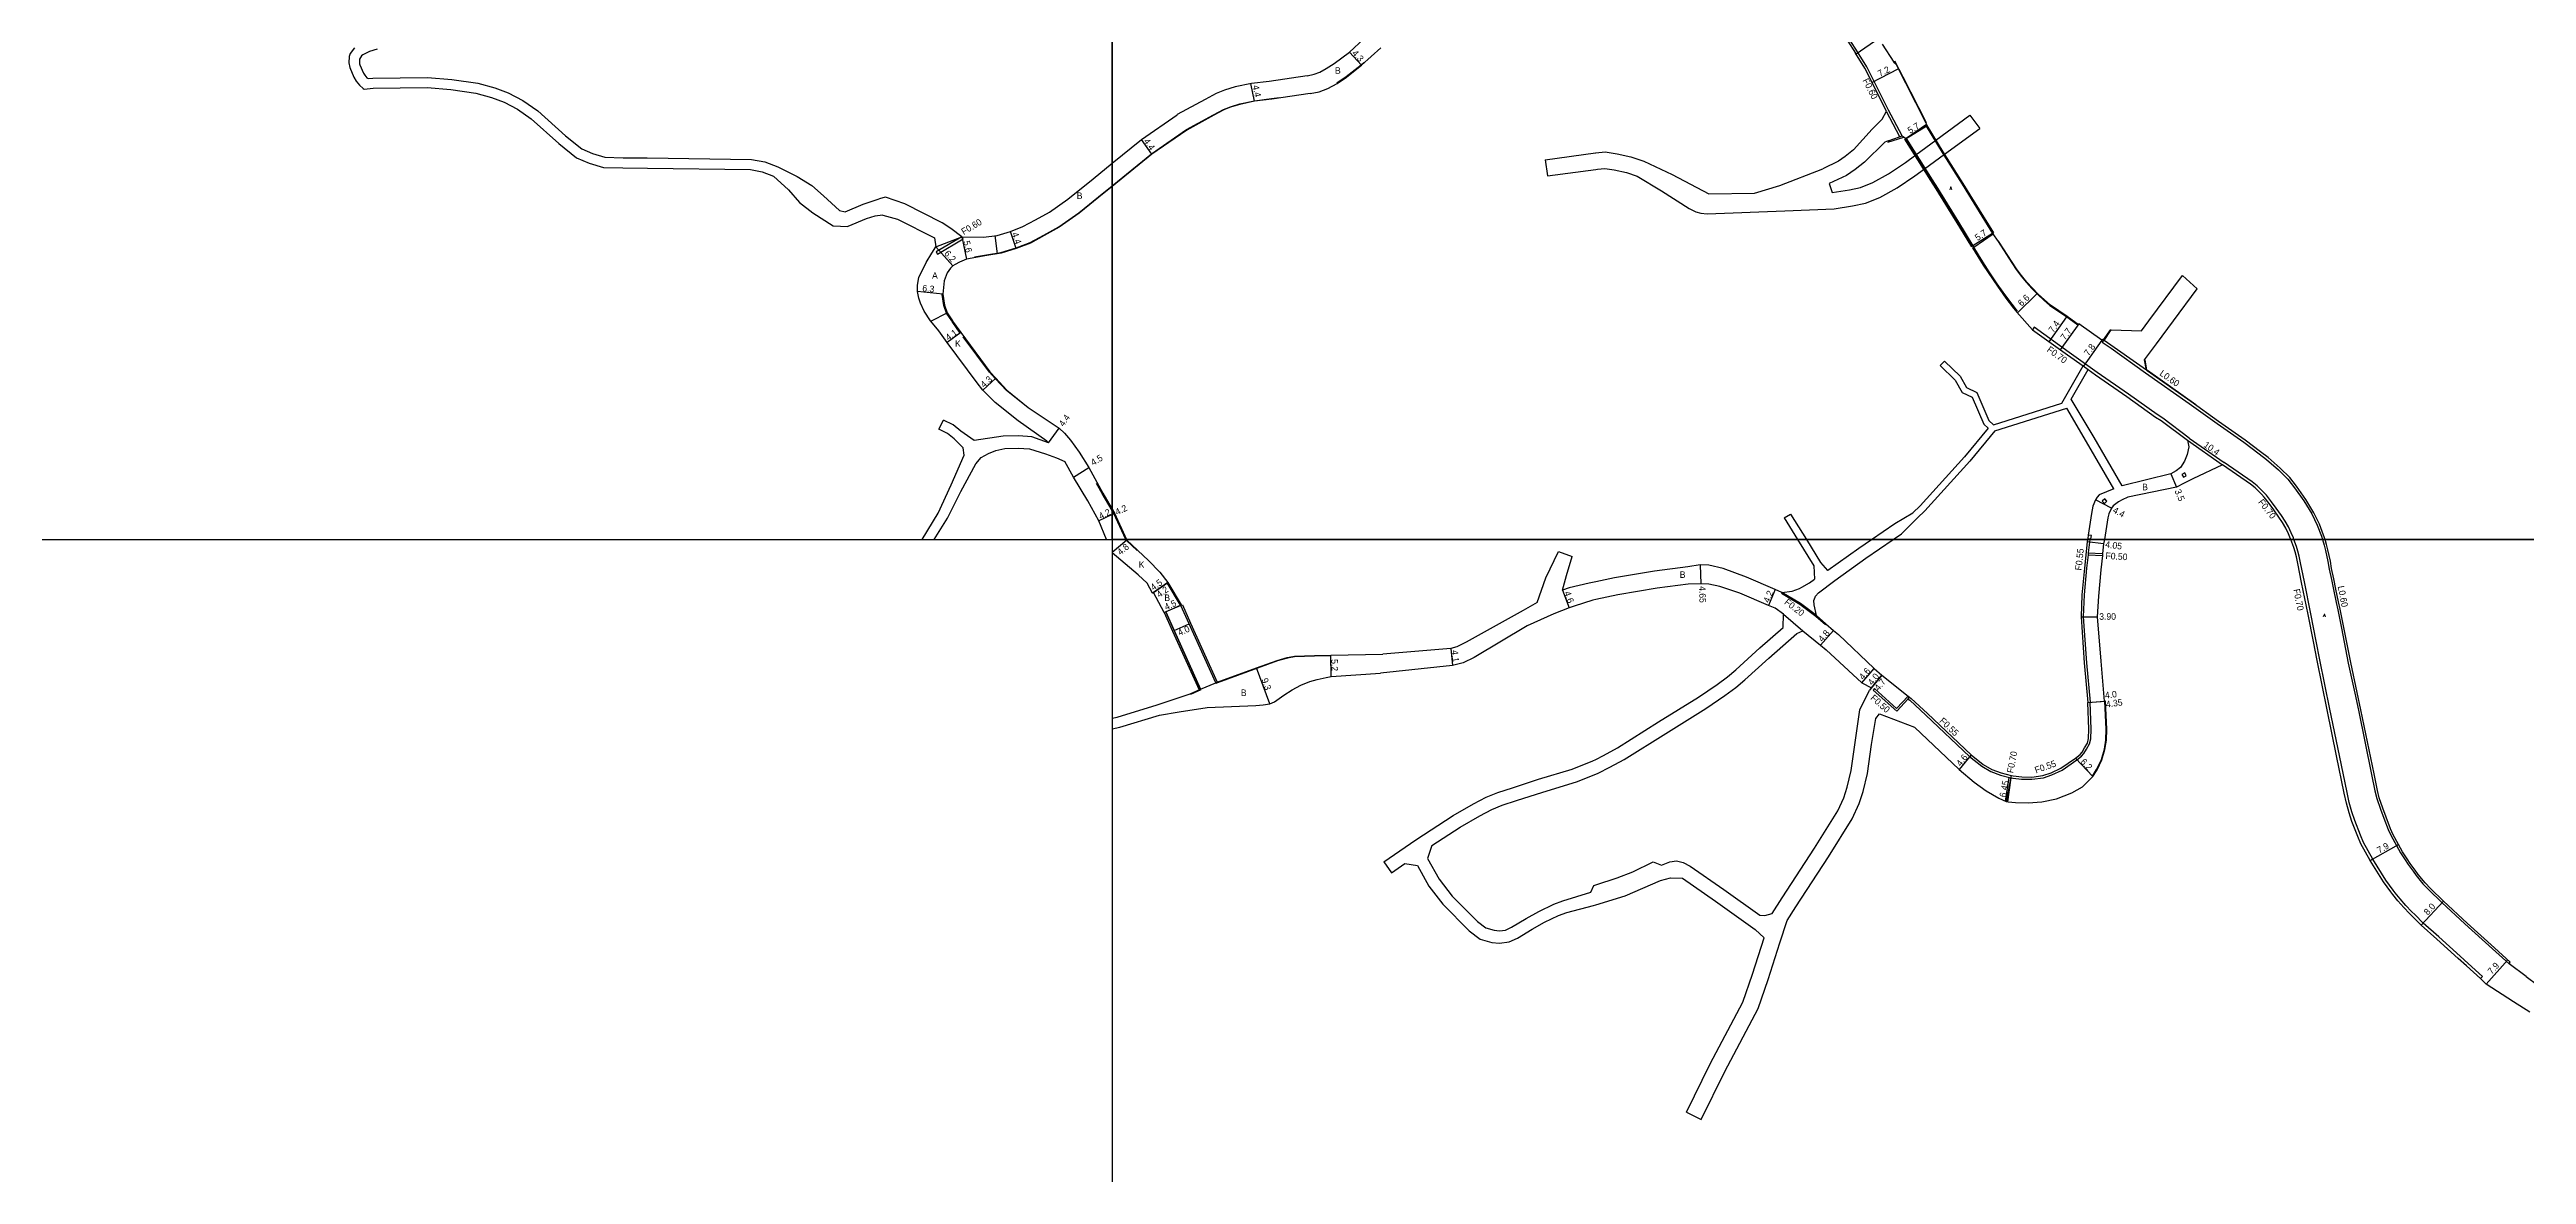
# Model space of a CAD drawing. Header units: metres. Extents: x -16000 to -12000, y -87000 to -84000.
# Drawn here: x -14659 to -14056, y -85355 to -85081 of the extents above; entities that cross this region are included whole.
import ezdxf

# ---------------------------------------------------------------- set-up
doc = ezdxf.new("R2010")
doc.units = ezdxf.units.M
doc.header["$LTSCALE"] = 2.5
for name, color, linetype in [('側溝・桝', 7, 'Continuous'), ('図郭', 7, 'Continuous'), ('幅員', 7, 'Continuous'), ('歩道・分離帯・安全施設', 7, 'Continuous'), ('舗装', 7, 'Continuous'), ('道路', 7, 'Continuous')]:
    doc.layers.add(name, color=color, linetype=linetype)
doc.styles.get("Standard").update_dxf_attribs({"font": ''})
doc.styles.add('YOKO_DECO', font='txt.shx', dxfattribs={"bigfont": 'extfont.shx'})
doc.styles.get('Standard').set_extended_font_data('@MS PGothic')

msp = doc.modelspace()

# ---------------------------------------------------------------- linework, layer by layer
at = {"layer": '側溝・桝'}
for points in [[(-14218.44, -85081.17), (-14220.33, -85078.25)], [(-14210.9, -85095.44), (-14216.19, -85084.86), (-14218.44, -85081.17)], [(-14208.2, -85101.92), (-14211.43, -85095.71)], [(-14207.63, -85101.68), (-14210.9, -85095.44)], [(-14137.72, -85175.3), (-14144.14, -85170.49), (-14145.49, -85169.59), (-14152.49, -85164.64), (-14160.12, -85159.31), (-14166.89, -85154.47), (-14175.46, -85148.32), (-14175.87, -85148.9)], [(-14158.57, -85151.48), (-14158.87, -85151.95), (-14156.73, -85153.4), (-14148.31, -85159.39), (-14137.67, -85166.91), (-14130.9, -85171.76), (-14124.4, -85176.3), (-14120.69, -85179.11), (-14118.85, -85180.5), (-14115.93, -85183.07), (-14113.67, -85185.33), (-14112.02, -85187.4), (-14109.77, -85190.63), (-14107.85, -85193.77), (-14106.53, -85196.51), (-14105.51, -85199.16), (-14105.25, -85200)], [(-14148.1, -85158.79), (-14158.44, -85151.57)], [(-14163.55, -85157.73), (-14162.32, -85158.61)], [(-14138.07, -85175.79), (-14129.58, -85181.79)], [(-14137.72, -85175.3), (-14129.18, -85181.22)], [(-14112.18, -85200), (-14112.33, -85199.57), (-14112.84, -85198.36), (-14113.53, -85196.93), (-14114.36, -85195.51), (-14115.24, -85194.18), (-14116.48, -85192.41), (-14117.65, -85190.8), (-14118.9, -85189.24), (-14119.56, -85188.51), (-14120.76, -85187.31), (-14121.17, -85186.93), (-14122.35, -85185.95), (-14129.18, -85181.22)], [(-14161.9, -85200), (-14162, -85200.64), (-14162.27, -85203.22), (-14162.33, -85203.71), (-14162.68, -85207.02), (-14163.3, -85213.49), (-14163.48, -85218.86), (-14162.71, -85230.03), (-14161.85, -85239.62)], [(-14162.27, -85203.22), (-14158.78, -85203.44)], [(-14161.87, -85199.81), (-14161.9, -85200)], [(-14093, -85277.89), (-14095.24, -85273.86), (-14095.95, -85272.08), (-14097.38, -85268.45), (-14098.08, -85266.36), (-14098.74, -85264.11), (-14099.25, -85261.66), (-14101.1, -85252.6), (-14103.41, -85241.37), (-14105.84, -85229.35), (-14106.74, -85224.77), (-14108.06, -85218.12), (-14109.62, -85210.36), (-14110.55, -85205.7), (-14110.91, -85204.08), (-14111.22, -85202.86), (-14111.57, -85201.71), (-14112.18, -85200)], [(-14105.25, -85200), (-14104.82, -85201.38), (-14104.48, -85202.69), (-14103.91, -85205.4), (-14103.61, -85207.2), (-14103.07, -85209.73), (-14102.57, -85212.22), (-14101.94, -85215.32), (-14101.53, -85217.11), (-14100.62, -85221.6), (-14098.95, -85230.12), (-14097.36, -85237.42), (-14096.47, -85241.62), (-14093.27, -85257.23), (-14092.46, -85261.27), (-14092.02, -85263.09), (-14091.12, -85265.69), (-14090.26, -85267.89), (-14089.2, -85270.7), (-14088.48, -85272.2), (-14087.22, -85274.59), (-14086.22, -85276.36), (-14085.11, -85278.02), (-14084.34, -85279.19), (-14083.16, -85280.81), (-14082.43, -85281.84), (-14080.76, -85283.88), (-14079.45, -85285.28), (-14076.14, -85288.47), (-14070.53, -85293.67), (-14063.82, -85299.75), (-14059.8, -85303.35)], [(-14162.33, -85203.71), (-14158.83, -85203.93)], [(-14228.49, -85218.55), (-14232.37, -85215.58), (-14236.87, -85212.89), (-14236.98, -85213.06), (-14232.48, -85215.74), (-14228.61, -85218.7)], [(-14228.61, -85218.7), (-14226.3, -85220.7)], [(-14226.3, -85220.7), (-14226.17, -85220.55)], [(-14206.17, -85238.14), (-14208.96, -85241.15), (-14214.34, -85236.35), (-14214.67, -85236.72), (-14208.93, -85241.85), (-14206.15, -85238.86), (-14205.77, -85238.45)], [(-14206.15, -85238.86), (-14206.12, -85238.88), (-14205.73, -85239.19), (-14201.8, -85242.8), (-14191.17, -85252.86), (-14188.22, -85255.25), (-14185.97, -85256.57), (-14183.65, -85257.42), (-14181.13, -85258.07), (-14180.64, -85258.13), (-14180.6, -85258.14), (-14178.52, -85258.4), (-14176.02, -85258.44), (-14173.19, -85258.06), (-14171.14, -85257.33), (-14168.66, -85256.19), (-14165.06, -85253.7), (-14163.9, -85252.76), (-14163.35, -85252.17)], [(-14163.35, -85252.17), (-14162.68, -85251.07), (-14161.98, -85249.8), (-14161.66, -85248.58), (-14161.58, -85246.23), (-14161.85, -85239.62)], [(-14182.39, -85263.8), (-14181.52, -85257.97)], [(-14181.9, -85263.9), (-14181.03, -85258.08)], [(-14066.74, -85306.98), (-14066.26, -85306.46), (-14069.72, -85303.32), (-14071.73, -85301.53), (-14076.89, -85296.81), (-14080.72, -85293.48), (-14082.7, -85291.44), (-14083.55, -85290.62), (-14084.9, -85289.19), (-14086.32, -85287.57), (-14087.52, -85286.09), (-14088.04, -85285.43), (-14089.8, -85283.01), (-14093, -85277.89)]]:
    msp.add_lwpolyline(points, dxfattribs=at)
for points in [[(-14436.58, -85126.24), (-14442.85, -85129.94), (-14442.52, -85130.5), (-14436.25, -85126.8)], [(-14138.41, -85184.48), (-14138.78, -85183.77), (-14139.49, -85184.14), (-14139.12, -85184.85)], [(-14157.72, -85190.67), (-14158.27, -85190.09), (-14158.85, -85190.64), (-14158.3, -85191.22)], [(-14161.5, -85199.06), (-14162.29, -85198.94), (-14162.41, -85199.73), (-14161.87, -85199.81), (-14161.62, -85199.85)]]:
    msp.add_lwpolyline(points, close=True, dxfattribs=at)
at = {"layer": '図郭'}
for points in [[(-15200, -85200), (-14400, -85200), (-14400, -84600), (-15200, -84600)], [(-14400, -85200), (-13600, -85200), (-13600, -84600), (-14400, -84600)], [(-14400, -85800), (-13600, -85800), (-13600, -85200), (-14400, -85200)]]:
    msp.add_lwpolyline(points, close=True, dxfattribs=at)
at = {"layer": '幅員'}
for points in [[(-14342.15, -85081.31), (-14339.24, -85084.47)], [(-14213.24, -85077.97), (-14218.78, -85081.75)], [(-14206.62, -85102.33), (-14201.78, -85099.32)], [(-14390.33, -85106.17), (-14392.84, -85102.56)], [(-14423.33, -85129.11), (-14424.75, -85124.94)], [(-14442.92, -85128.69), (-14438.8, -85133.32)], [(-14436.58, -85126.24), (-14435.42, -85131.72)], [(-14190.15, -85128.78), (-14185.47, -85125.57)], [(-14441.21, -85140.28), (-14447.43, -85139.62)], [(-14179.52, -85144.76), (-14174.78, -85140.14)], [(-14171.78, -85151.83), (-14167.49, -85145.8)], [(-14164.59, -85147.51), (-14169.08, -85153.77)], [(-14436.84, -85149.62), (-14440.18, -85152)], [(-14158.94, -85151.47), (-14163.46, -85157.79)], [(-14428.35, -85160.68), (-14431.5, -85163.6)], [(-14415.48, -85176.46), (-14412.93, -85172.87)], [(-14138.07, -85175.79), (-14129.58, -85181.79)], [(-14409.43, -85184.84), (-14405.65, -85182.49)], [(-14142.15, -85184.04), (-14140.8, -85187.27)], [(-14156.62, -85192.38), (-14160.5, -85190.31)], [(-14400, -85193.9), (-14403.22, -85195.45)], [(-14399.44, -85193.63), (-14400, -85193.9)], [(-14396.39, -85200.15), (-14400, -85203.17)], [(-14158.53, -85201.09), (-14162.54, -85200.57)], [(-14256.76, -85206.16), (-14256.63, -85210.81)], [(-14390.13, -85213.06), (-14386.44, -85210.48)], [(-14386.44, -85210.48), (-14389.88, -85212.89)], [(-14290.28, -85212.33), (-14288.72, -85216.65)], [(-14238.49, -85212.2), (-14240.14, -85216.07)], [(-14387.31, -85217.79), (-14383.2, -85215.95)], [(-14384.89, -85222.19), (-14381.24, -85220.55)], [(-14164.03, -85218.87), (-14160.13, -85218.87)], [(-14317.51, -85226.6), (-14317.09, -85230.68)], [(-14224.32, -85222.15), (-14227.46, -85225.78)], [(-14361.62, -85240.03), (-14364.8, -85231.3)], [(-14346.62, -85233.39), (-14346.76, -85228.19)], [(-14217.45, -85234.93), (-14214.44, -85231.45)], [(-14212.58, -85233.05), (-14215.52, -85236.72)], [(-14215.08, -85236.18), (-14212.58, -85233.05)], [(-14162.4, -85239.75), (-14158.06, -85239.4)], [(-14162.4, -85239.75), (-14158.41, -85239.43)], [(-14190.81, -85252.44), (-14193.71, -85256.01)], [(-14181.03, -85257.53), (-14182.25, -85263.86)], [(-14161.15, -85257.78), (-14165.39, -85253.26)], [(-14093.61, -85278.24), (-14086.75, -85274.32)], [(-14081.2, -85294), (-14075.8, -85288.1)], [(-14065.38, -85308.31), (-14060.09, -85302.43)]]:
    msp.add_lwpolyline(points, dxfattribs=at)
at = {"layer": '幅員', "flags": 128}
for points in [[(-14214.96, -85088.65), (-14208.55, -85085.36)], [(-14365.31, -85093.26), (-14366.21, -85088.95)]]:
    msp.add_lwpolyline(points, dxfattribs=at)
at = {"layer": '歩道・分離帯・安全施設'}
for points in [[(-14345.29, -85088.78), (-14342.98, -85087.22), (-14339.33, -85084.36), (-14338.72, -85083.8)], [(-14201.68, -85098.47), (-14207.33, -85087.41), (-14209.35, -85083.49)], [(-14381.92, -85100.14), (-14375.27, -85096.53), (-14372.89, -85095.23), (-14371.19, -85094.58), (-14368.92, -85093.86), (-14365.34, -85093.11), (-14361.15, -85092.61), (-14359.22, -85092.32)], [(-14400, -85113.82), (-14390.42, -85106.05), (-14381.92, -85100.14)], [(-14201.79, -85098.93), (-14201.61, -85099.22), (-14197.71, -85105.59), (-14192.45, -85113.96), (-14185.4, -85125.33)], [(-14211.08, -85103.21), (-14207.2, -85102.03)], [(-14190.52, -85128.54), (-14194, -85122.96), (-14200.65, -85112.23), (-14206.76, -85102.44)], [(-14433.51, -85131.18), (-14430.55, -85130.69), (-14427.07, -85130.07), (-14423.38, -85128.97), (-14419.95, -85127.66), (-14416.59, -85125.86), (-14412.97, -85123.81), (-14408.08, -85120.41), (-14402, -85115.45), (-14400, -85113.82)], [(-14190.2, -85128.83), (-14188.43, -85131.74), (-14186.49, -85134.79), (-14184.5, -85137.72), (-14182.39, -85140.64), (-14179.59, -85144.36)], [(-14164.73, -85147.6), (-14167.4, -85145.67), (-14171.51, -85142.9), (-14173.01, -85141.58), (-14174.5, -85140.21), (-14175.89, -85138.78), (-14177.23, -85137.31), (-14178.51, -85135.7), (-14179.71, -85134.07), (-14180.8, -85132.45), (-14184.1, -85127.31)], [(-14439.06, -85146.75), (-14440.29, -85144.88), (-14440.99, -85143), (-14441.37, -85140.29), (-14441.36, -85140.27)], [(-14436.97, -85149.71), (-14438.96, -85146.9), (-14439.06, -85146.75)], [(-14158.53, -85151.33), (-14156.74, -85148.87)], [(-14420.81, -85167.63), (-14425.74, -85163.71), (-14428.46, -85160.78), (-14429.86, -85159.28), (-14436.29, -85150.62)], [(-14148, -85158.65), (-14148.39, -85156.27)], [(-14136.05, -85167.17), (-14147.85, -85158.84)], [(-14400, -85192.96), (-14402.41, -85188.82), (-14403.77, -85186.39)], [(-14396.63, -85200), (-14399.57, -85193.7), (-14400, -85192.96)], [(-14393.89, -85202.73), (-14396.51, -85200.25), (-14396.63, -85200)], [(-14383.27, -85216.13), (-14383.33, -85216.02), (-14386.56, -85210.57)], [(-14346.75, -85228.34), (-14350.68, -85228.43), (-14355.55, -85228.58), (-14357.3, -85228.9), (-14359.73, -85229.61), (-14374.35, -85234.9), (-14374.71, -85235.07)], [(-14378.41, -85236.6), (-14380.93, -85237.78)], [(-14161.28, -85257.7), (-14160.25, -85256.01), (-14159.07, -85253.6), (-14158.36, -85251.12), (-14158.01, -85248.89), (-14157.93, -85246.21), (-14158.21, -85239.41)]]:
    msp.add_lwpolyline(points, dxfattribs=at)
at = {"layer": '舗装'}
for points in [[(-14201.95, -85099.04), (-14206.62, -85102.33)], [(-14442.92, -85128.69), (-14436.58, -85126.24)], [(-14428.58, -85125.99), (-14427.99, -85130.39)], [(-14185.56, -85125.44), (-14190.35, -85128.49)], [(-14444.17, -85146.83), (-14444.01, -85146.75)], [(-14444.01, -85146.75), (-14440.15, -85144.81)], [(-14389.88, -85212.89), (-14386.44, -85210.48)], [(-14236.87, -85212.89), (-14232.37, -85215.58), (-14228.49, -85218.55)], [(-14236.51, -85218.21), (-14231.77, -85222.28)]]:
    msp.add_lwpolyline(points, dxfattribs=at)
at = {"layer": '道路'}
for points in [[(-14230.44, -85065.92), (-14228.26, -85068.88), (-14226.19, -85071.69), (-14225.4, -85072.67), (-14225.03, -85073.14), (-14222.76, -85075.99), (-14221.46, -85077.72), (-14220.82, -85078.59), (-14218.93, -85081.52)], [(-14584.52, -85080.23), (-14585.56, -85081.61), (-14585.82, -85082.34), (-14585.88, -85083.92), (-14585.66, -85085.02), (-14584.67, -85087.38), (-14584.07, -85088.32), (-14583.32, -85089.36), (-14582.39, -85090.17), (-14582.14, -85090.28), (-14579.94, -85090.08), (-14566.81, -85089.92), (-14561.07, -85090.42), (-14554.99, -85091.31), (-14551.11, -85092.34), (-14548.08, -85093.45), (-14544.78, -85095.18), (-14541.45, -85097.54), (-14534.76, -85103.53), (-14530.44, -85106.99), (-14527.38, -85108.31), (-14523.9, -85109.35), (-14519.13, -85109.49), (-14513.11, -85109.56), (-14488.08, -85109.9), (-14485.26, -85110.44), (-14482.44, -85111.51), (-14478.83, -85114.79), (-14476.1, -85117.94), (-14472.89, -85120.43), (-14467.91, -85123.56), (-14464.33, -85123.76)], [(-14579.02, -85080.57), (-14580.81, -85081.13), (-14582.45, -85081.93), (-14582.81, -85082.22), (-14583.28, -85082.97), (-14583.25, -85084.13), (-14583.19, -85084.38), (-14582.3, -85086.41), (-14582, -85086.86), (-14581.49, -85087.5), (-14581.19, -85087.68), (-14580.07, -85087.58), (-14566.72, -85087.42), (-14560.78, -85087.93), (-14554.49, -85088.86), (-14550.36, -85089.95), (-14547.06, -85091.16), (-14543.47, -85093.04), (-14539.89, -85095.58), (-14533.15, -85101.63), (-14529.14, -85104.82), (-14526.53, -85105.95), (-14523.5, -85106.86), (-14519.07, -85106.99), (-14513.19, -85107.06), (-14487.82, -85107.4), (-14484.58, -85108.03), (-14481.43, -85109.21), (-14476.73, -85111.55), (-14473.12, -85113.8), (-14470.29, -85116.29), (-14466.4, -85119.9), (-14465.04, -85120.16)], [(-14352.49, -85087.02), (-14350.8, -85086.67), (-14349.41, -85086.17), (-14347.89, -85085.24), (-14345.88, -85084.05), (-14342.15, -85081.31), (-14338.69, -85078.07)], [(-14351.78, -85091.37), (-14349.6, -85090.91), (-14347.5, -85090.16), (-14345.21, -85088.9), (-14342.89, -85087.34), (-14339.24, -85084.47), (-14334.52, -85080.24)], [(-14212.46, -85097.63), (-14211.43, -85095.7), (-14216.72, -85085.15), (-14218.93, -85081.52)], [(-14212.43, -85079.34), (-14209.65, -85083.74), (-14209.17, -85084.15), (-14206.81, -85088.75), (-14204.34, -85093.58)], [(-14352.49, -85087.02), (-14361.71, -85088.4), (-14366.02, -85088.91), (-14370, -85089.74), (-14372.6, -85090.57), (-14374.68, -85091.37), (-14377.3, -85092.79), (-14384.15, -85096.51)], [(-14351.78, -85091.37), (-14361.13, -85092.76), (-14365.31, -85093.26), (-14368.88, -85094), (-14371.15, -85094.72), (-14372.83, -85095.37), (-14375.2, -85096.66), (-14381.84, -85100.27), (-14390.33, -85106.17), (-14400, -85114.01)], [(-14204.34, -85093.58), (-14201.82, -85098.53), (-14201.66, -85098.86), (-14201.95, -85099.04), (-14201.78, -85099.32), (-14197.87, -85105.71), (-14192.61, -85114.07), (-14185.56, -85125.44), (-14184.19, -85127.44), (-14180.89, -85132.58), (-14179.8, -85134.2), (-14178.6, -85135.82), (-14177.32, -85137.43), (-14175.99, -85138.9), (-14174.59, -85140.33), (-14173.11, -85141.7), (-14171.61, -85143.02), (-14167.49, -85145.8), (-14164.8, -85147.75), (-14164.59, -85147.51)], [(-14400, -85108.35), (-14392.84, -85102.56), (-14384.17, -85096.53), (-14384.15, -85096.51)], [(-14213.94, -85099.07), (-14214.88, -85100.08), (-14219.47, -85105.08), (-14221.44, -85106.7), (-14223.1, -85107.84), (-14226.88, -85109.71)], [(-14212.46, -85097.63), (-14213.94, -85099.07)], [(-14199.36, -85102.7), (-14191.08, -85096.64)], [(-14197.29, -85106.14), (-14188.72, -85099.87)], [(-14191.08, -85096.64), (-14188.72, -85099.87)], [(-14294.5, -85107.48), (-14282.26, -85105.85), (-14282.22, -85105.84)], [(-14282.22, -85105.84), (-14279.92, -85105.59), (-14277.04, -85106.05), (-14273.66, -85106.77), (-14270.49, -85107.82), (-14263.59, -85111.05), (-14254.67, -85115.78), (-14243.54, -85115.61), (-14237.36, -85113.75), (-14226.88, -85109.71)], [(-14211, -85102.85), (-14211.84, -85103.2), (-14216.79, -85108.05), (-14219.04, -85109.89), (-14221.12, -85111.33), (-14225.4, -85113.29)], [(-14224.64, -85115.49), (-14220.4, -85114.81), (-14217.72, -85114.23), (-14214.73, -85113.06), (-14210.94, -85110.93), (-14206.82, -85108.16), (-14204.3, -85106.32)], [(-14211, -85102.85), (-14208.27, -85101.95), (-14207.63, -85101.68), (-14206.62, -85102.33), (-14200.28, -85112.38), (-14198.99, -85114.41), (-14193.86, -85122.7), (-14190.35, -85128.49), (-14190.15, -85128.78), (-14190.44, -85128.97), (-14187.85, -85133.2), (-14184.38, -85138.32), (-14182.31, -85141.24), (-14180.5, -85143.64), (-14179.68, -85144.59), (-14175.87, -85148.9), (-14167.3, -85155.05), (-14163.55, -85157.73)], [(-14204.3, -85106.32), (-14199.36, -85102.7)], [(-14202.16, -85109.71), (-14197.29, -85106.14)], [(-14436.58, -85126.24), (-14431.29, -85126.39), (-14427.99, -85125.91), (-14424.75, -85124.94), (-14421.72, -85123.78), (-14418.64, -85122.13), (-14415.28, -85120.24), (-14410.77, -85117.12), (-14404.64, -85112.11), (-14400, -85108.35)], [(-14294.5, -85107.48), (-14293.97, -85111.44)], [(-14293.97, -85111.44), (-14282.22, -85109.88)], [(-14282.22, -85109.88), (-14281.79, -85109.82), (-14280.01, -85109.63), (-14277.77, -85109.98), (-14274.71, -85110.64), (-14272.17, -85111.48), (-14266.23, -85115.07), (-14259.5, -85119.34), (-14257.82, -85120.22), (-14256.65, -85120.47), (-14255.09, -85120.64), (-14236.14, -85119.98), (-14224.16, -85119.42)], [(-14224.16, -85119.42), (-14219.66, -85118.74), (-14216.56, -85118.07), (-14213.02, -85116.68), (-14208.85, -85114.35), (-14204.52, -85111.43), (-14202.16, -85109.71)], [(-14465.04, -85120.16), (-14460.61, -85118.31), (-14456.71, -85117.01)], [(-14465.04, -85120.16), (-14460.61, -85118.31), (-14456.71, -85117.01)], [(-14436.58, -85126.24), (-14439.28, -85124.24), (-14441.39, -85122.84), (-14450.44, -85118.24), (-14455.18, -85116.59), (-14456.71, -85117.01)], [(-14400, -85114.01), (-14401.91, -85115.56), (-14407.99, -85120.53), (-14412.89, -85123.94), (-14416.52, -85125.99), (-14419.89, -85127.79), (-14423.33, -85129.11), (-14427.04, -85130.22), (-14430.52, -85130.84), (-14435.42, -85131.72), (-14437.15, -85132.45), (-14438.22, -85133)], [(-14225.4, -85113.29), (-14224.64, -85115.49)], [(-14455.81, -85120.99), (-14457.82, -85121.2), (-14459.9, -85121.91), (-14464.33, -85123.76)], [(-14455.81, -85120.99), (-14457.82, -85121.2), (-14459.9, -85121.91), (-14464.33, -85123.76)], [(-14455.81, -85120.99), (-14452.3, -85121.94), (-14443.24, -85126.54), (-14442.92, -85128.69)], [(-14444.22, -85146.75), (-14445.74, -85144.35), (-14446.67, -85142.41), (-14447.09, -85141.25), (-14447.43, -85139.62), (-14447.42, -85138.07), (-14447.06, -85136.17), (-14445.3, -85132.51), (-14443.87, -85130.27), (-14442.92, -85128.69)], [(-14438.22, -85133), (-14438.8, -85133.32), (-14439.37, -85133.9), (-14440.18, -85135.04), (-14440.86, -85136.96), (-14441.21, -85140.28), (-14440.85, -85142.96), (-14440.15, -85144.81), (-14438.88, -85146.75)], [(-14147.51, -85146.75), (-14139.35, -85135.7)], [(-14139.35, -85135.7), (-14135.72, -85138.94)], [(-14141.48, -85146.75), (-14135.72, -85138.94)], [(-14415.48, -85176.46), (-14415.92, -85176.04), (-14422.89, -85171.09), (-14428.44, -85166.61), (-14431.5, -85163.6), (-14432.89, -85161.82), (-14440.18, -85152), (-14442.18, -85149.2), (-14444.17, -85146.83), (-14444.22, -85146.75)], [(-14438.88, -85146.75), (-14438.84, -85146.82), (-14436.84, -85149.62), (-14429.74, -85159.18), (-14428.35, -85160.68), (-14425.64, -85163.6), (-14420.41, -85167.82), (-14412.93, -85172.87), (-14411.56, -85174.13), (-14410.11, -85175.79), (-14407.99, -85178.73), (-14405.65, -85182.49), (-14402.28, -85188.76), (-14400, -85192.66)], [(-14158.44, -85151.57), (-14158.56, -85151.49), (-14158.85, -85151.31), (-14158.94, -85151.47), (-14164.59, -85147.51)], [(-14158.44, -85151.57), (-14156.7, -85148.93), (-14149.27, -85149.14)], [(-14149.27, -85149.14), (-14147.51, -85146.75)], [(-14145.63, -85152.37), (-14141.48, -85146.75)], [(-14148.1, -85158.79), (-14148.57, -85156.22), (-14145.63, -85152.37)], [(-14198.34, -85157.65), (-14197.29, -85156.57)], [(-14198.34, -85157.65), (-14194.71, -85161.17), (-14192.98, -85164.17), (-14190.57, -85165.3), (-14187.73, -85171.9), (-14186.64, -85172.9)], [(-14197.29, -85156.57), (-14193.51, -85160.24), (-14191.92, -85163.01), (-14189.42, -85164.19), (-14186.48, -85171.01), (-14185.34, -85172.06), (-14168.71, -85166.83), (-14163.55, -85157.73)], [(-14166.4, -85165.8), (-14162.32, -85158.61)], [(-14162.32, -85158.61), (-14160.52, -85159.89), (-14152.9, -85165.21), (-14145.88, -85170.18), (-14144.54, -85171.06), (-14138.07, -85175.79)], [(-14104.62, -85200), (-14104.95, -85198.96), (-14105.98, -85196.27), (-14107.32, -85193.48), (-14109.26, -85190.3), (-14111.54, -85187.04), (-14113.22, -85184.93), (-14115.52, -85182.63), (-14118.47, -85180.03), (-14120.32, -85178.63), (-14124.05, -85175.81), (-14130.55, -85171.26), (-14137.32, -85166.42), (-14147.96, -85158.9), (-14148.1, -85158.79)], [(-14154.03, -85186.94), (-14160.84, -85175.2), (-14166.4, -85165.8)], [(-14446.29, -85200), (-14442.33, -85193.62), (-14439.17, -85186.73), (-14436.02, -85179.47), (-14436.31, -85177.68), (-14438.5, -85175.49), (-14440.1, -85174.21), (-14442.19, -85173.13)], [(-14442.19, -85173.13), (-14441.04, -85170.91)], [(-14415.48, -85176.46), (-14419.53, -85174.99), (-14422.81, -85174.73), (-14426.52, -85174.86), (-14433.63, -85175.93), (-14436.83, -85173.62), (-14438.74, -85172.1), (-14441.04, -85170.91)], [(-14186.64, -85172.9), (-14192.39, -85179.84), (-14203.23, -85191.85), (-14205, -85193.49)], [(-14185.03, -85173.54), (-14167.51, -85168.03)], [(-14156.03, -85187.66), (-14162.68, -85176.21), (-14167.51, -85168.03)], [(-14433.21, -85181.58), (-14431.92, -85180.07), (-14430.09, -85179.02), (-14428.32, -85178.36), (-14426.12, -85177.85), (-14422.88, -85177.73), (-14420.09, -85177.95), (-14416.19, -85179.14), (-14413.55, -85180.12), (-14411.49, -85181.03)], [(-14185.03, -85173.54), (-14191.14, -85180.92), (-14202.05, -85193.02), (-14203.88, -85194.7)], [(-14138.07, -85175.79), (-14137.79, -85177.44), (-14138.17, -85179.28), (-14138.81, -85180.95), (-14139.84, -85182.46), (-14140.87, -85183.32), (-14142.15, -85184.04), (-14154.03, -85186.94)], [(-14443.35, -85200), (-14440.12, -85194.8), (-14436.86, -85188.31), (-14433.21, -85181.58)], [(-14401.38, -85200), (-14403.22, -85195.45), (-14405.95, -85190.59), (-14409.43, -85184.84), (-14411.49, -85181.03)], [(-14129.58, -85181.79), (-14136.82, -85185.21), (-14138.94, -85186.32), (-14140.8, -85187.27), (-14152.64, -85189.72), (-14154.02, -85190.31), (-14154.9, -85190.8), (-14156.21, -85191.84), (-14156.62, -85192.38), (-14157.27, -85193.74), (-14157.54, -85194.77), (-14158.36, -85200)], [(-14112.93, -85200), (-14112.99, -85199.83), (-14113.48, -85198.65), (-14114.15, -85197.26), (-14114.96, -85195.88), (-14115.83, -85194.57), (-14117.06, -85192.82), (-14118.21, -85191.23), (-14119.43, -85189.7), (-14120.07, -85189), (-14121.24, -85187.82), (-14121.63, -85187.46), (-14122.78, -85186.51), (-14129.58, -85181.79)], [(-14156.03, -85187.66), (-14159.63, -85189.16), (-14160.11, -85189.72), (-14160.5, -85190.31), (-14161.13, -85191.9), (-14161.47, -85193.68), (-14162.29, -85198.94), (-14162.41, -85199.73), (-14162.46, -85200)], [(-14400, -85192.66), (-14399.44, -85193.63), (-14396.46, -85200)], [(-14236.36, -85194.7), (-14234.75, -85193.85)], [(-14236.36, -85194.7), (-14233.07, -85200)], [(-14234.75, -85193.85), (-14230.92, -85200)], [(-14215.06, -85200), (-14209.41, -85196.13), (-14205, -85193.49)], [(-14209.75, -85200), (-14207.77, -85198.64), (-14203.88, -85194.7)], [(-14386.94, -85217.63), (-14387.31, -85217.79), (-14389.88, -85212.89), (-14390.13, -85213.06), (-14391.48, -85210.68), (-14393.66, -85208.63), (-14400, -85203.3)], [(-14396.46, -85200), (-14396.39, -85200.15), (-14391.12, -85205.14), (-14388.38, -85207.99), (-14386.44, -85210.48), (-14383.2, -85215.95), (-14383.14, -85216.05)], [(-14296.48, -85215.33), (-14294.34, -85209.33), (-14291.3, -85202.93)], [(-14291.3, -85202.93), (-14287.95, -85204.18)], [(-14233.07, -85200), (-14229.07, -85206.43), (-14228.91, -85209.71)], [(-14230.92, -85200), (-14227.46, -85205.58), (-14225.8, -85207.58)], [(-14227.99, -85212.98), (-14223.99, -85209.98), (-14216.42, -85204.57), (-14209.75, -85200)], [(-14225.8, -85207.58), (-14225.71, -85207.52), (-14218.15, -85202.12), (-14215.06, -85200)], [(-14162.46, -85200), (-14162.54, -85200.57), (-14163.23, -85206.97), (-14163.85, -85213.46), (-14164.03, -85218.87), (-14163.26, -85230.09), (-14162.4, -85239.75)], [(-14158.36, -85200), (-14158.53, -85201.09), (-14158.78, -85203.44), (-14158.83, -85203.93), (-14159.2, -85207.4), (-14159.82, -85213.79), (-14160.13, -85218.87), (-14159.23, -85229.64), (-14158.41, -85239.43)], [(-14054.74, -85315.15), (-14058.7, -85312.67), (-14065.38, -85308.31), (-14066.74, -85306.98), (-14070.2, -85303.84), (-14072.2, -85302.05), (-14077.36, -85297.34), (-14081.2, -85294), (-14083.2, -85291.94), (-14084.05, -85291.11), (-14085.42, -85289.67), (-14086.86, -85288.03), (-14088.08, -85286.53), (-14088.61, -85285.86), (-14090.38, -85283.41), (-14093.61, -85278.24), (-14095.88, -85274.18), (-14096.6, -85272.33), (-14098.05, -85268.69), (-14098.75, -85266.57), (-14099.42, -85264.28), (-14099.94, -85261.81), (-14101.79, -85252.74), (-14104.1, -85241.51), (-14106.53, -85229.48), (-14107.43, -85224.9), (-14108.75, -85218.26), (-14110.31, -85210.5), (-14111.24, -85205.85), (-14111.6, -85204.25), (-14111.9, -85203.05), (-14112.24, -85201.93), (-14112.93, -85200)], [(-14055.67, -85306.44), (-14059.8, -85303.35), (-14059.5, -85302.97), (-14063.32, -85299.53), (-14070.03, -85293.45), (-14075.8, -85288.1), (-14078.95, -85285.06), (-14080.26, -85283.66), (-14081.93, -85281.62), (-14082.66, -85280.59), (-14083.85, -85278.97), (-14084.61, -85277.8), (-14085.72, -85276.14), (-14086.75, -85274.32), (-14087.98, -85271.98), (-14088.64, -85270.47), (-14089.69, -85267.68), (-14090.56, -85265.48), (-14091.44, -85262.92), (-14091.87, -85261.14), (-14092.68, -85257.11), (-14095.88, -85241.5), (-14096.77, -85237.29), (-14098.36, -85230), (-14100.03, -85221.48), (-14100.94, -85216.98), (-14101.35, -85215.19), (-14101.98, -85212.1), (-14102.48, -85209.61), (-14103.02, -85207.09), (-14103.32, -85205.29), (-14103.9, -85202.55), (-14104.24, -85201.22), (-14104.62, -85200)], [(-14290.28, -85212.33), (-14289.36, -85208.8), (-14287.95, -85204.18)], [(-14236.87, -85212.89), (-14238.49, -85212.2), (-14245.54, -85209.2), (-14251.15, -85207.06), (-14254.67, -85206.23), (-14256.76, -85206.16), (-14259.77, -85206.66), (-14267.91, -85207.73), (-14277.66, -85209.39), (-14282.22, -85210.36)], [(-14282.22, -85214.65), (-14282.92, -85214.8), (-14287.46, -85216.23), (-14288.72, -85216.65), (-14292.4, -85218.15), (-14298.88, -85221.07), (-14311.81, -85228.78), (-14314.5, -85230.09), (-14317.09, -85230.68), (-14334.66, -85232.61)], [(-14296.48, -85215.33), (-14299.93, -85217.34), (-14313.75, -85225.06), (-14316.02, -85226.16), (-14317.51, -85226.6), (-14334.08, -85227.94)], [(-14282.22, -85210.36), (-14283.8, -85210.69), (-14288.72, -85211.8), (-14290.28, -85212.33)], [(-14236.51, -85218.21), (-14238.52, -85216.76), (-14240.14, -85216.07), (-14247.12, -85213.1), (-14252, -85211.48), (-14254.71, -85210.91), (-14256.63, -85210.81), (-14259.68, -85210.88), (-14267.29, -85211.88), (-14276.86, -85213.52), (-14282.22, -85214.65)], [(-14236.87, -85212.89), (-14234.4, -85212.56), (-14232.56, -85211.96), (-14231.99, -85211.63), (-14230.14, -85210.56), (-14228.91, -85209.71)], [(-14228.49, -85218.55), (-14229.06, -85215.91), (-14229.07, -85214.89), (-14228.76, -85214.05), (-14228.68, -85213.84), (-14227.99, -85212.98)], [(-14386.94, -85217.63), (-14384.89, -85222.19), (-14378.47, -85236.46)], [(-14383.14, -85216.05), (-14383.25, -85216.1)], [(-14374.77, -85234.93), (-14381.24, -85220.55), (-14383.25, -85216.1)], [(-14266.91, -85244.47), (-14257.2, -85238.45), (-14252.66, -85235.35), (-14250.15, -85233.5), (-14248.1, -85231.74), (-14242.27, -85226.43), (-14236.54, -85221.43), (-14236.51, -85218.21)], [(-14228.49, -85218.55), (-14226.17, -85220.55), (-14224.32, -85222.15), (-14223.13, -85223.18), (-14214.44, -85231.45), (-14212.58, -85233.05), (-14206.17, -85238.14), (-14205.77, -85238.45), (-14205.37, -85238.77), (-14201.43, -85242.4), (-14190.81, -85252.44), (-14187.9, -85254.8), (-14185.74, -85256.07), (-14183.49, -85256.89), (-14181.03, -85257.53), (-14180.53, -85257.59), (-14178.48, -85257.85), (-14176.05, -85257.89), (-14173.32, -85257.52), (-14171.34, -85256.82), (-14168.93, -85255.71), (-14165.39, -85253.26), (-14164.28, -85252.36), (-14163.79, -85251.83)], [(-14265.17, -85247.28), (-14255.4, -85241.21), (-14250.75, -85238.05), (-14248.09, -85236.08), (-14245.91, -85234.21), (-14240.07, -85228.89), (-14233.25, -85222.95), (-14231.77, -85222.28)], [(-14231.77, -85222.28), (-14227.46, -85225.78), (-14226.12, -85226.87), (-14217.45, -85234.93), (-14215.08, -85236.18), (-14215.52, -85236.72)], [(-14376.85, -85240.98), (-14365.03, -85240.45), (-14363.24, -85240.32), (-14361.62, -85240.03), (-14360.46, -85239.52), (-14358.14, -85237.92), (-14356.17, -85236.63), (-14354.01, -85235.49), (-14351.84, -85234.63), (-14350.07, -85234.13), (-14347.87, -85233.64), (-14346.62, -85233.39), (-14334.66, -85232.61)], [(-14374.77, -85234.93), (-14374.41, -85234.76), (-14364.8, -85231.3), (-14359.77, -85229.47), (-14357.33, -85228.76), (-14355.57, -85228.43), (-14350.68, -85228.28), (-14346.76, -85228.19), (-14334.08, -85227.94)], [(-14400, -85243.55), (-14398.75, -85243.29), (-14389.01, -85240.33), (-14380.99, -85237.65), (-14378.47, -85236.46)], [(-14236.84, -85287.32), (-14228.92, -85275.2), (-14223.29, -85266.14), (-14221.82, -85262.91), (-14220.97, -85260.31), (-14220, -85256.26), (-14219.02, -85249.46), (-14217.88, -85241.52), (-14215.52, -85236.72)], [(-14161.15, -85257.78), (-14160.12, -85256.09), (-14158.93, -85253.65), (-14158.22, -85251.15), (-14157.86, -85248.9), (-14157.78, -85246.21), (-14158.06, -85239.4)], [(-14158.06, -85239.4), (-14158.21, -85239.41), (-14158.41, -85239.43)], [(-14400, -85246.11), (-14398.12, -85245.71), (-14388.45, -85242.77), (-14383.63, -85241.99), (-14376.85, -85240.98)], [(-14282.22, -85253.57), (-14280.32, -85252.6), (-14276.93, -85250.74), (-14266.91, -85244.47)], [(-14233.49, -85289.51), (-14225.55, -85277.35), (-14219.75, -85268.03), (-14218.09, -85264.36), (-14217.12, -85261.4), (-14216.06, -85257.02), (-14215.06, -85249.98), (-14214, -85243.65), (-14213.09, -85242.51), (-14204.57, -85245.76)], [(-14163.79, -85251.83), (-14163.15, -85250.79), (-14162.5, -85249.59), (-14162.2, -85248.5), (-14162.13, -85246.23), (-14162.4, -85239.75)], [(-14282.22, -85257.21), (-14281.59, -85256.96), (-14278.77, -85255.51), (-14275.26, -85253.59), (-14265.17, -85247.28)], [(-14204.57, -85245.76), (-14193.71, -85256.01), (-14190.04, -85259.17), (-14187.12, -85261.26), (-14184.02, -85263.02), (-14182.25, -85263.86), (-14181.75, -85263.92), (-14180.01, -85264.1), (-14176.88, -85264.17), (-14173.59, -85263.9), (-14170.03, -85263.17), (-14166.31, -85261.77), (-14163.7, -85260.26), (-14161.15, -85257.78)], [(-14333.82, -85278.5), (-14326.05, -85273.15), (-14316.95, -85267.24), (-14312.02, -85264.41), (-14308.91, -85262.76), (-14306.09, -85261.62), (-14302.53, -85260.48), (-14296.12, -85258.41), (-14287.97, -85255.93), (-14282.96, -85253.95), (-14282.22, -85253.57)], [(-14322.17, -85274.57), (-14315.22, -85270.06), (-14310.42, -85267.3), (-14307.51, -85265.75), (-14304.97, -85264.72), (-14301.51, -85263.62), (-14295.12, -85261.56), (-14286.88, -85259.05), (-14282.22, -85257.21)], [(-14322.17, -85274.57), (-14323.17, -85277.71)], [(-14333.82, -85278.5), (-14331.95, -85281.22)], [(-14331.95, -85281.22), (-14328.7, -85278.98)], [(-14328.7, -85278.98), (-14325.63, -85279.46)], [(-14325.63, -85279.46), (-14322.83, -85284.45), (-14319.46, -85288.85), (-14313.02, -85295.34), (-14310.36, -85297.36), (-14307.51, -85298.19), (-14305.62, -85298.34), (-14303.31, -85298.07), (-14301.31, -85297.1), (-14297.68, -85294.94), (-14294.67, -85293.26), (-14291.28, -85291.6), (-14289.28, -85290.88), (-14282.73, -85289.17), (-14282.22, -85289.02)], [(-14323.17, -85277.71), (-14320.32, -85282.79), (-14317.2, -85286.88), (-14311.04, -85293.08), (-14308.98, -85294.63), (-14306.97, -85295.22), (-14305.67, -85295.32), (-14304.17, -85295.15), (-14302.74, -85294.46), (-14299.18, -85292.34), (-14296.06, -85290.6), (-14292.44, -85288.83), (-14290.23, -85288.03), (-14283.45, -85285.95)], [(-14282.22, -85284.12), (-14277.04, -85282.44), (-14273.17, -85280.94), (-14268.23, -85278.56), (-14266.19, -85279.33), (-14264.16, -85278.52), (-14262.59, -85278.27), (-14260.89, -85278.67), (-14259.2, -85279.58)], [(-14259.2, -85279.58), (-14251.04, -85285.26), (-14242.24, -85291.55), (-14241.01, -85291.59), (-14239.24, -85291.16)], [(-14283.45, -85285.95), (-14282.67, -85284.27), (-14282.22, -85284.12)], [(-14282.22, -85289.02), (-14275.06, -85286.85), (-14266.44, -85283.08), (-14263.98, -85282.44), (-14261.07, -85282.55)], [(-14261.07, -85282.55), (-14253.06, -85288.12), (-14243.41, -85295.02), (-14241.17, -85297.02)], [(-14239.24, -85291.16), (-14236.84, -85287.32)], [(-14256.52, -85341.31), (-14250.77, -85329.59), (-14242.69, -85314.29), (-14240.24, -85307.19), (-14237.37, -85298.25), (-14235.57, -85292.82), (-14233.49, -85289.51)], [(-14260.11, -85339.55), (-14254.33, -85327.77), (-14246.37, -85312.69), (-14244.04, -85305.92), (-14241.17, -85297.02)], [(-14055.67, -85306.44), (-14052.79, -85308.56), (-14051.19, -85309.6), (-14049.49, -85310.67)], [(-14260.11, -85339.55), (-14256.52, -85341.31)]]:
    msp.add_lwpolyline(points, dxfattribs=at)
for points in [[(-14201.95, -85099.04), (-14201.78, -85099.32), (-14197.87, -85105.71), (-14192.61, -85114.07), (-14185.56, -85125.44), (-14190.35, -85128.49), (-14193.86, -85122.7), (-14198.99, -85114.41), (-14200.28, -85112.38), (-14206.62, -85102.33)], [(-14201.95, -85099.04), (-14201.78, -85099.32), (-14197.87, -85105.71), (-14192.61, -85114.07), (-14192.08, -85114.92), (-14185.56, -85125.44), (-14185.28, -85125.27), (-14191.81, -85114.75), (-14192.34, -85113.9), (-14197.59, -85105.53), (-14201.5, -85099.15), (-14201.67, -85098.87)], [(-14190.65, -85128.68), (-14194.16, -85122.88), (-14196.3, -85119.46), (-14199.29, -85114.6), (-14200.58, -85112.57), (-14206.93, -85102.52), (-14206.62, -85102.33), (-14200.28, -85112.38), (-14198.99, -85114.41), (-14193.86, -85122.7), (-14190.35, -85128.49)], [(-14384.89, -85222.19), (-14386.94, -85217.63), (-14387.31, -85217.79), (-14385.26, -85222.35), (-14378.83, -85236.62), (-14378.47, -85236.46)], [(-14381.24, -85220.55), (-14383.25, -85216.1), (-14386.94, -85217.63), (-14384.89, -85222.19), (-14378.47, -85236.46), (-14374.77, -85234.93)], [(-14381.24, -85220.55), (-14383.25, -85216.1), (-14382.88, -85215.93), (-14380.88, -85220.38), (-14374.41, -85234.76), (-14374.77, -85234.93)]]:
    msp.add_lwpolyline(points, close=True, dxfattribs=at)

# ---------------------------------------------------------------- texts
at = {"layer": '側溝・桝'}
for s, rotation, p in [('F0.60', 296.61928, (-14217.28, -85088.15)), ('F0.60', 30.53514, (-14436.14, -85125.86)), ('F0.70', 324, (-14172.5, -85154.08)), ('L0.60', 325, (-14145.06, -85159.89)), ('F0.70', 308.10391, (-14120.99, -85190.95)), ('F0.55', 83.92462, (-14163.91, -85207.62)), ('F0.50', 356.43345, (-14158.12, -85204.74)), ('F0.20', 322.56728, (-14236.43, -85215.57)), ('F0.70', 281, (-14112.35, -85212.21)), ('L0.60', 281, (-14101.54, -85211.45)), ('F0.50', 318.26508, (-14215.45, -85238.82)), ('F0.55', 316.60492, (-14198.65, -85244.38)), ('F0.70', 79.14827, (-14180.55, -85257.03)), ('F0.55', 19.45366, (-14174.99, -85257.02))]:
    msp.add_text(s, height=1.6, rotation=rotation, dxfattribs=at).set_placement(p)
at = {"layer": '幅員'}
for s, rotation, p in [('4.3', 312.67054, (-14341.71, -85081.65)), ('7.2', 27.22268, (-14212.99, -85087.36)), ('4.4', 281.77534, (-14365.84, -85089.49)), ('5.7', 32, (-14205.65, -85101.22)), ('4.4', 304.84636, (-14392.42, -85102.99)), ('5.7', 34, (-14189.21, -85127.32)), ('6.2', 311.66206, (-14441, -85130.43)), ('5.6', 281.98112, (-14436.23, -85127.39)), ('4.4', 288.79688, (-14424.46, -85125.48)), ('6.3', 353.86072, (-14446.28, -85139.52)), ('6.6', 44, (-14178.51, -85143.32)), ('4.1', 35.46256, (-14439.88, -85151.66)), ('7.4', 55, (-14170.78, -85149.78)), ('7.7', 54.32639, (-14167.89, -85151.6)), ('7.8', 54.44001, (-14162.15, -85155.42)), ('4.3', 42.88988, (-14431.17, -85163.16)), ('4.4', 54.55334, (-14411.82, -85172.64)), ('4.5', 31.84469, (-14404.56, -85182.1)), ('10.4', 324.78168, (-14134.32, -85177.3)), ('3.5', 292.63392, (-14141.29, -85188.18)), ('4.2', 25.78337, (-14402.81, -85195.15)), ('4.2', 25.78337, (-14398.77, -85194.15)), ('4.4', 331.89379, (-14156.47, -85193.37)), ('4.8', 39.91929, (-14397.95, -85203.93)), ('4.05', 352.60991, (-14158.21, -85201.94)), ('4.5', 34.97734, (-14389.96, -85212.53)), ('4.2', 34.97734, (-14388.49, -85214.25)), ('4.5', 24.22948, (-14386.82, -85217.28)), ('4.6', 289.89083, (-14289.95, -85212.95)), ('4.65', 271.6582, (-14257.07, -85211.39)), ('4.2', 66.95279, (-14240.03, -85215.57)), ('4.0', 24.22949, (-14383.58, -85223.54)), ('4.1', 275.92282, (-14317.36, -85227.04)), ('4.8', 49.14498, (-14227.01, -85225.11)), ('5.2', 271.55894, (-14346.63, -85229.19)), ('4.6', 49.13594, (-14217.07, -85234.33)), ('4.0', 51.36035, (-14214.88, -85235.68)), ('9.3', 290.01093, (-14363.66, -85234.13)), ('4.7', 51.36035, (-14213.27, -85236.99)), ('4.0', 7.74992, (-14158.11, -85238.8)), ('4.35', 7.74992, (-14157.88, -85240.97)), ('4.6', 50.91852, (-14193.34, -85255.41)), ('6.2', 313.16597, (-14164.29, -85254.28)), ('6.45', 79.14823, (-14182.35, -85262.92)), ('7.9', 30, (-14091.38, -85276.57)), ('8.0', 48, (-14079.55, -85291.67)), ('7.9', 48, (-14063.99, -85306.09))]:
    msp.add_text(s, height=1.6, rotation=rotation, dxfattribs=at).set_placement(p)
msp.add_text('3.90', height=1.6, dxfattribs=at).set_placement((-14159.6, -85219.57))
at = {"layer": '舗装'}
for s, p in [('B', (-14345.72, -85086.56)), ('B', (-14408.62, -85117.06)), ('A', (-14443.85, -85136.49)), ('K', (-14438.24, -85153.07)), ('B', (-14149.13, -85188.02)), ('K', (-14393.51, -85206.91)), ('B', (-14261.75, -85209.36)), ('B', (-14387.28, -85215.01)), ('B', (-14368.64, -85238.14))]:
    msp.add_text(s, height=1.6, dxfattribs=at).set_placement(p)
at = {"layer": '舗装', "style": 'YOKO_DECO'}
for p in [(-14196.03, -85114.8, 394.5), (-14105.06, -85218.88, 394.13)]:
    msp.add_text('A', height=0.75, dxfattribs=at).set_placement(p)

doc.saveas('drawing.dxf')
